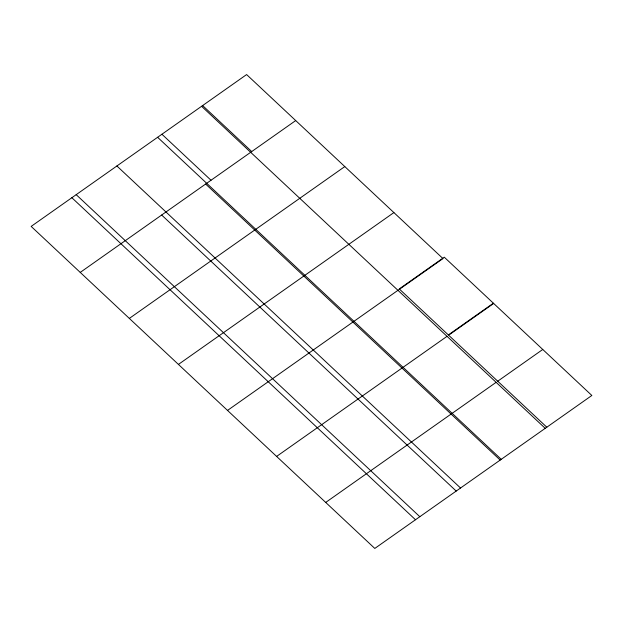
<?xml version="1.0" encoding="UTF-8"?>
<svg xmlns="http://www.w3.org/2000/svg" width="623" height="623" viewBox="0 0 623 623"><rect width="100%" height="100%" fill="white"/><g stroke="black" fill="none" stroke-linecap="round" stroke-linejoin="round"><path stroke-width="0.93" d="M80.242 272.407L295.707 120.566M129.335 318.415L344.799 166.575M178.427 364.416L393.892 212.575M227.52 410.425L442.984 258.584L246.615 74.565L31.15 226.406L374.797 548.435L591.85 395.473L444.292 257.198L399.257 288.932L448.35 334.933L493.385 303.199M276.612 456.425L447.041 336.327M493.665 303.463L448.63 335.205L546.815 427.207M325.704 502.434L496.134 382.327M497.722 381.206L542.758 349.472M202.639 105.56L251.731 151.56M201.579 106.299L545.226 428.336M161.925 134.241L211.018 180.249M157.603 137.294L501.242 459.322M205.637 184.042L500.191 460.07M116.89 165.983L460.537 488.011M161.661 215.036L456.207 491.064M76.185 194.664L419.824 516.701M71.855 197.717L415.502 519.746"/></g></svg>
